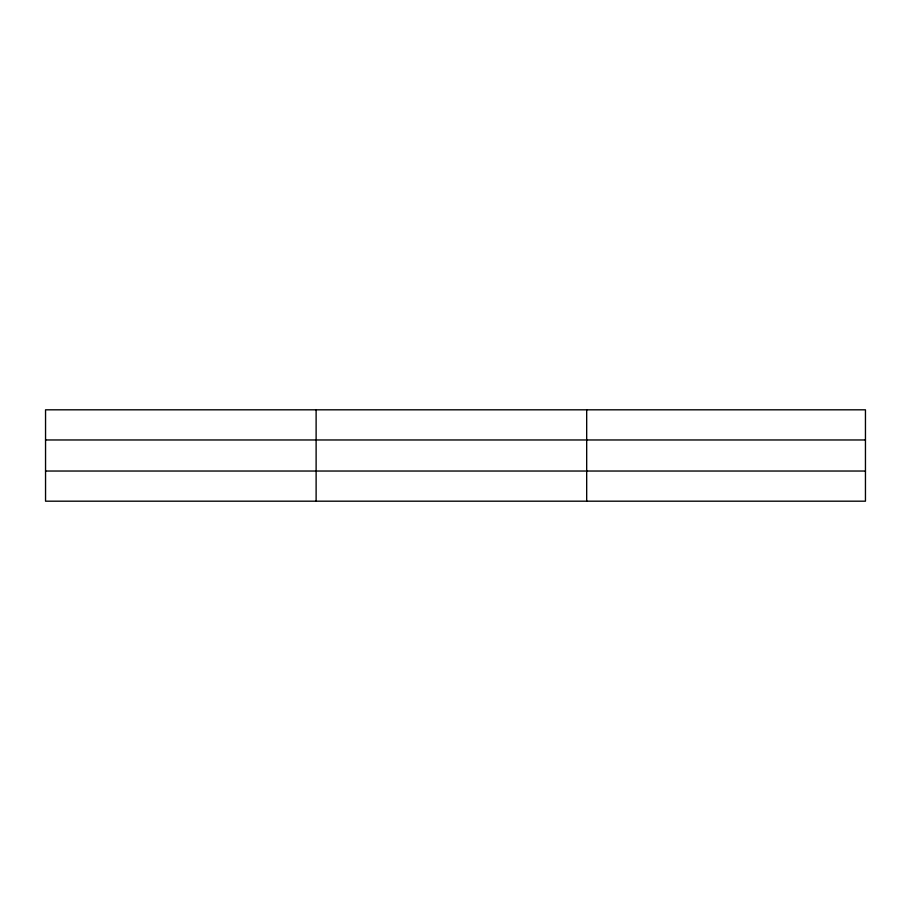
<?xml version="1.0" encoding="UTF-8"?>
<svg xmlns="http://www.w3.org/2000/svg" width="911" height="911" viewBox="0 0 911 911"><rect width="100%" height="100%" fill="white"/><g stroke="black" fill="none" stroke-linecap="round" stroke-linejoin="round"><path stroke-width="1.37" d="M865.45 471.033L865.45 501.187L45.55 501.187L45.55 409.813L865.45 409.813L865.45 471.033L45.55 471.033M45.55 439.967L865.45 439.967M586.684 409.813L586.684 501.187M316.117 409.813L316.117 501.187"/></g></svg>
